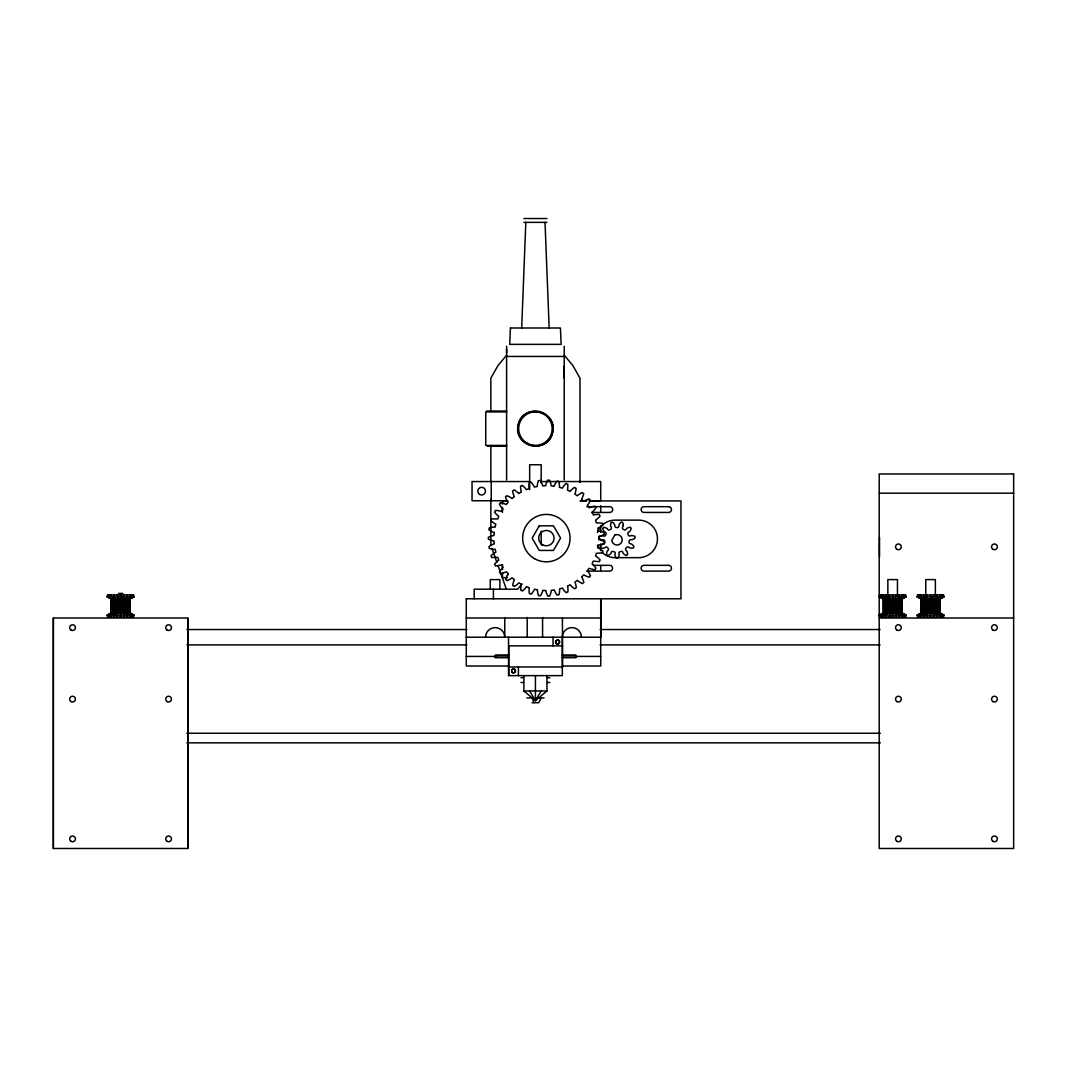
<?xml version="1.0" encoding="UTF-8"?>
<svg xmlns="http://www.w3.org/2000/svg" width="1067" height="1067" viewBox="0 0 1067 1067"><rect width="100%" height="100%" fill="white"/><g stroke="black" fill="none" stroke-linecap="round" stroke-linejoin="round"><path stroke-width="1.5" d="M53.35 848.478L53.35 618.006L187.792 618.006L187.792 848.478L53.35 848.478L53.35 618.006M114.889 613.205L114.903 598.8M116.09 613.205L116.103 598.8M117.197 613.205L117.21 598.8M117.637 613.205L117.65 598.8M121.318 613.205L121.331 598.8M123.919 617.046L123.132 598.8L123.919 594.959M123.492 613.205L123.505 598.8M187.792 848.478L187.792 618.006M506.612 353.004L506.612 349.042M564.23 378.185L564.23 366.128M888.171 613.205L888.184 598.8M889.278 613.205L889.291 598.8M889.718 613.205L889.731 598.8M893.399 613.205L893.412 598.8M896 617.046L895.213 598.8L896 594.959M895.573 613.205L895.586 598.8M924.889 613.205L924.902 598.8M926.103 613.205L926.103 598.8M927.196 613.205L927.21 598.8M927.636 613.205L927.663 598.8M931.318 613.205L931.331 598.8M933.918 617.046L933.132 598.8L933.918 594.959M933.492 613.205L933.505 598.8M128 613.205L128.027 598.8M938 613.205L938.04 598.8M521.683 327.996L525.818 222.363M117.223 594.959L117.997 598.8M889.304 594.959L890.158 613.205L889.304 617.046M927.223 594.959L928.157 613.205M508.239 573.939L506.572 571.792L500.623 573.793L499.476 572.259A22.9 22.9 0 0 1 500.81 570.018L501.503 569.058A10.63 10.63 0 0 1 502.93 567.484L501.677 564.976L495.501 565.99L494.608 564.296A22.9 22.9 0 0 1 496.275 562.296L497.115 561.455A10.63 10.63 0 0 1 498.782 560.135L497.836 557.401L491.687 557.467L491.073 555.654A22.9 22.9 0 0 1 493.047 553.946L494.008 553.253A10.63 10.63 0 0 1 495.862 552.213L495.128 549.252A10.63 10.63 0 0 1 493.007 549.198L491.834 549.038A22.9 22.9 0 0 1 489.286 548.451L488.979 546.557A22.9 22.9 0 0 1 491.193 545.197L492.26 544.663A10.63 10.63 0 0 1 494.261 543.93L494.008 540.889A10.63 10.63 0 0 1 491.914 540.502L490.78 540.142A22.9 22.9 0 0 1 488.379 539.155L488.366 537.248A22.9 22.9 0 0 1 490.78 536.248L491.914 535.901A10.63 10.63 0 0 1 493.994 535.501L494.341 532.54A10.63 10.63 0 0 1 492.247 531.726L491.18 531.206A22.9 22.9 0 0 1 488.953 529.846L489.26 527.952A22.9 22.9 0 0 1 491.794 527.365L492.967 527.191A10.63 10.63 0 0 1 495.101 527.138L495.822 524.164A10.63 10.63 0 0 1 493.968 523.137L493.007 522.443A22.9 22.9 0 0 1 491.033 520.736L491.634 518.922L497.902 518.922L498.716 516.241A10.63 10.63 0 0 1 497.049 514.921L496.208 514.081A22.9 22.9 0 0 1 494.528 512.093L495.421 510.399A22.9 22.9 0 0 1 498.009 510.64L499.183 510.853A10.63 10.63 0 0 1 501.21 511.466L502.837 508.879A10.63 10.63 0 0 1 501.41 507.305L500.716 506.358A22.9 22.9 0 0 1 499.383 504.117L500.53 502.584A22.9 22.9 0 0 1 503.05 503.237L504.171 503.637A10.63 10.63 0 0 1 506.078 504.571L508.132 502.41A10.63 10.63 0 0 1 506.932 500.503L506.398 499.436A22.9 22.9 0 0 1 505.438 497.022L506.825 495.688A22.9 22.9 0 0 1 509.212 496.742L510.253 497.315A10.63 10.63 0 0 1 511.973 498.542L514.361 496.742A10.63 10.63 0 0 1 513.48 494.661L513.12 493.528A22.887 22.887 0 0 1 512.573 490.98L514.147 489.9A22.887 22.887 0 0 1 516.321 491.313L517.255 492.047A10.63 10.63 0 0 1 518.775 493.541L521.416 492.007A10.63 10.63 0 0 1 520.883 489.953L520.709 488.779A22.887 22.887 0 0 1 520.563 486.179L522.297 485.352A22.887 22.887 0 0 1 524.23 487.099L525.031 487.979A10.63 10.63 0 0 1 526.284 489.686L529.139 488.606A10.63 10.63 0 0 1 528.939 486.485L528.952 485.298A22.9 22.9 0 0 1 529.232 482.711L531.073 482.177A22.9 22.9 0 0 1 532.7 484.205L533.353 485.205A10.63 10.63 0 0 1 534.314 487.099L537.301 486.472A10.63 10.63 0 0 1 537.448 484.365L537.648 483.191A22.9 22.9 0 0 1 538.342 480.683L540.249 480.443A22.9 22.9 0 0 1 541.516 482.711L542.009 483.804A10.63 10.63 0 0 1 542.65 485.818L545.704 485.698A10.63 10.63 0 0 1 546.184 483.618L546.584 482.511A22.9 22.9 0 0 1 547.664 480.137L549.572 480.217A22.9 22.9 0 0 1 550.465 482.657L550.772 483.804A10.63 10.63 0 0 1 551.092 485.898L554.12 486.272A10.63 10.63 0 0 1 554.933 484.298L555.494 483.258A22.9 22.9 0 0 1 556.947 481.097L558.828 481.47A22.9 22.9 0 0 1 559.321 484.031L559.428 485.218A10.63 10.63 0 0 1 559.401 487.339L562.349 488.179A10.63 10.63 0 0 1 563.456 486.365L564.176 485.432A22.887 22.887 0 0 1 565.963 483.538L567.751 484.205A22.9 22.9 0 0 1 567.817 486.805L567.751 487.992A10.63 10.63 0 0 1 567.391 490.086L570.151 491.394A10.63 10.63 0 0 1 571.525 489.78L572.405 488.979A22.9 22.9 0 0 1 574.459 487.379L576.113 488.339A22.9 22.9 0 0 1 575.78 490.913L575.513 492.074A10.63 10.63 0 0 1 574.82 494.074L577.34 495.808A10.63 10.63 0 0 1 578.954 494.448L579.941 493.781A22.9 22.9 0 0 1 582.235 492.541L583.716 493.754A22.887 22.887 0 0 1 582.969 496.248L582.529 497.342A10.63 10.63 0 0 1 581.515 499.209L583.716 501.33A10.63 10.63 0 0 1 585.543 500.236L586.623 499.743A22.9 22.9 0 0 1 589.077 498.889L590.358 500.316A22.9 22.9 0 0 1 589.211 502.664L588.597 503.677A10.63 10.63 0 0 1 587.303 505.358L589.144 507.799A10.63 10.63 0 0 1 591.118 507.012L592.252 506.705A22.9 22.9 0 0 1 594.826 506.251L595.853 507.865A22.9 22.9 0 0 1 594.346 509.999L593.572 510.893A10.63 10.63 0 0 1 592.025 512.347L593.452 515.054A10.63 10.63 0 0 1 595.519 514.601L596.706 514.467A22.9 22.9 0 0 1 599.307 514.441L600.054 516.201A22.9 22.9 0 0 1 598.24 518.055L597.333 518.815A10.63 10.63 0 0 1 595.573 520.002L596.173 522.75L602.415 523.23L602.882 525.097A22.9 22.9 0 0 1 600.788 526.631L599.761 527.245A10.63 10.63 0 0 1 597.84 528.138L598.334 531.153A10.63 10.63 0 0 1 600.441 531.379L601.601 531.633A22.9 22.9 0 0 1 604.082 532.42L604.242 534.327A22.9 22.9 0 0 1 601.921 535.514L600.814 535.954A10.63 10.63 0 0 1 598.774 536.514L598.774 539.582A10.63 10.63 0 0 1 600.828 540.142L601.921 540.569A22.9 22.9 0 0 1 604.255 541.756L604.095 543.663A22.9 22.9 0 0 1 601.615 544.463L600.468 544.717A10.63 10.63 0 0 1 598.347 544.944L597.867 547.958A10.63 10.63 0 0 1 599.801 548.851L600.814 549.452A22.9 22.9 0 0 1 602.922 550.985L602.468 552.853L596.213 553.36L595.613 556.094A10.63 10.63 0 0 1 597.387 557.281L598.294 558.041A22.9 22.9 0 0 1 600.121 559.895L599.374 561.655L593.252 561.109L592.092 563.763A10.63 10.63 0 0 1 593.652 565.217L594.426 566.11A22.9 22.9 0 0 1 595.933 568.244L594.906 569.858L588.824 568.364L587.397 570.765A10.63 10.63 0 0 1 588.691 572.445L589.304 573.459A22.9 22.9 0 0 1 590.464 575.793L589.197 577.234L585.65 575.887A10.63 10.63 0 0 1 583.822 574.806L581.622 576.927A10.63 10.63 0 0 1 582.635 578.794L583.089 579.888A22.9 22.9 0 0 1 583.849 582.382L582.369 583.596A22.9 22.9 0 0 1 580.075 582.355L579.088 581.702A10.63 10.63 0 0 1 577.447 580.341L574.94 582.075A10.63 10.63 0 0 1 575.647 584.089L575.913 585.236A22.9 22.9 0 0 1 576.26 587.824L574.606 588.784A22.9 22.9 0 0 1 572.539 587.197L571.672 586.383A10.63 10.63 0 0 1 570.271 584.783L567.537 585.97A10.63 10.63 0 0 1 567.897 588.184L567.964 589.371A22.887 22.887 0 0 1 567.897 591.972L566.11 592.652A22.9 22.9 0 0 1 564.323 590.758L563.603 589.824A10.63 10.63 0 0 1 562.482 588.01L559.548 588.864A10.63 10.63 0 0 1 559.575 590.998L559.468 592.172A22.9 22.9 0 0 1 558.975 594.732L557.107 595.119A22.9 22.9 0 0 1 555.654 592.959L555.08 591.918A10.63 10.63 0 0 1 554.266 589.958L551.239 590.331A10.63 10.63 0 0 1 550.932 592.425L550.625 593.572A22.9 22.9 0 0 1 549.732 596.026L547.824 596.106A22.9 22.9 0 0 1 546.731 593.732L546.331 592.625A10.63 10.63 0 0 1 545.851 590.544L542.876 590.318A10.63 10.63 0 0 1 542.156 592.452L541.676 593.545A22.9 22.9 0 0 1 540.409 595.813L538.502 595.586A22.9 22.9 0 0 1 537.808 593.079L537.595 591.905A10.63 10.63 0 0 1 537.448 589.784L534.46 589.184A10.63 10.63 0 0 1 533.5 591.078L532.846 592.065A22.9 22.9 0 0 1 531.233 594.106L529.392 593.585A22.9 22.9 0 0 1 529.099 590.998L529.085 589.811A10.63 10.63 0 0 1 529.272 587.69L526.418 586.61A10.63 10.63 0 0 1 525.164 588.33L524.364 589.197A22.9 22.9 0 0 1 522.443 590.958L520.709 590.144A22.9 22.9 0 0 1 520.843 587.544L521.016 586.37A10.63 10.63 0 0 1 521.55 584.303L518.895 582.782A10.63 10.63 0 0 1 517.388 584.276L516.455 585.009A22.887 22.887 0 0 1 514.281 586.437L512.707 585.356A22.9 22.9 0 0 1 513.254 582.809L513.6 581.675A10.63 10.63 0 0 1 514.454 579.728L512.093 577.794A10.63 10.63 0 0 1 510.359 579.034L509.319 579.608A22.887 22.887 0 0 1 506.945 580.661L505.558 579.341A22.9 22.9 0 0 1 506.505 576.914L507.038 575.86A10.63 10.63 0 0 1 508.199 574.073L507.385 575.233M114.089 594.959L113.849 596.88L115.596 598.8M127.053 617.046L127.293 615.125L125.546 613.205M886.17 594.959L885.93 596.88L887.677 598.8M899.134 617.046L899.374 615.125L897.627 613.205M924.102 594.959L923.849 596.88L925.609 598.8L925.703 613.205L923.849 615.125L924.102 617.046M937.053 617.046L937.293 615.125L935.546 613.205L935.439 598.8L937.293 596.88L937.053 594.959M111.408 594.959L111.061 596.88L113.542 598.8M129.734 617.046L130.081 615.125L127.6 613.205M883.489 594.959L883.143 596.88L885.623 598.8M901.815 617.046L902.162 615.125L899.681 613.205M921.408 594.959L921.061 596.88L923.542 598.8M939.734 617.046L940.08 615.125L937.6 613.205M131.788 617.046L132.215 615.125L129.174 613.205M903.869 617.046L904.296 615.125L901.255 613.205M941.788 617.046L942.214 615.125L939.173 613.205M133.082 617.046L133.562 615.125L130.174 613.205M905.163 617.046L905.643 615.125L902.255 613.205M943.081 617.046L943.561 615.125L940.174 613.205M107.127 596.88L107.62 594.959L133.522 594.959L134.015 596.88L130.507 598.8L110.635 598.8L107.127 596.88L134.015 596.88M134.015 615.125L133.522 617.046L107.62 617.046L107.127 615.125L110.635 613.205L130.507 613.205L134.015 615.125L107.127 615.125M879.208 596.88L879.701 594.959L905.603 594.959L906.096 596.88L902.589 598.8L882.716 598.8L879.208 596.88L906.096 596.88M906.096 615.125L905.603 617.046L879.701 617.046L879.208 615.125L882.716 613.205L902.589 613.205L906.096 615.125L879.208 615.125M917.127 596.88L917.62 594.959L943.521 594.959L944.015 596.88L940.507 598.8L920.634 598.8L917.127 596.88L944.015 596.88M944.015 615.125L943.521 617.046L917.62 617.046L917.127 615.125L920.634 613.205L940.507 613.205L944.015 615.125L917.127 615.125M541.182 697.898L538.782 702.7L532.06 702.7M523.884 675.624L523.884 690.989L535.421 700.592L541.196 690.989M506.612 355.204L497.956 365.554L490.86 378.185L490.86 411.048M521.95 584.076L517.682 589.197L474.188 589.197L474.188 598.8M125.546 598.8L127.293 596.88L127.053 594.959M115.596 613.205L113.849 615.125L114.089 617.046M897.627 598.8L899.374 596.88L899.134 594.959M887.677 613.205L885.93 615.125L886.17 617.046M529.645 690.989L535.421 700.592L546.958 690.989L546.958 675.624M127.6 598.8L130.081 596.88L129.734 594.959M113.542 613.205L111.061 615.125L111.408 617.046M899.681 598.8L902.162 596.88L901.815 594.959M885.623 613.205L883.143 615.125L883.489 617.046M937.6 598.8L940.08 596.88L939.734 594.959M923.542 613.205L921.061 615.125L921.408 617.046M129.761 596.24L131.788 594.959L132.215 596.88L129.174 598.8M111.968 613.205L108.927 615.125L109.354 617.046M901.842 596.24L903.869 594.959L904.296 596.88L901.255 598.8M884.05 613.205L881.009 615.125L881.435 617.046M939.76 596.24L941.788 594.959L942.214 596.88L939.173 598.8M921.968 613.205L918.927 615.125L919.354 617.046M130.828 596.24L133.082 594.959L133.562 596.88L130.174 598.8M110.968 613.205L107.58 615.125L108.06 617.046M902.909 596.24L905.163 594.959L905.643 596.88L902.255 598.8M883.049 613.205L879.661 615.125L880.142 617.046M940.827 596.24L943.081 594.959L943.561 596.88L940.174 598.8M920.968 613.205L917.58 615.125L918.06 617.046M131.188 596.24L133.522 594.959M903.269 596.24L905.603 594.959M941.187 596.24L943.521 594.959M523.897 218.522L546.944 218.522M523.897 222.363L546.944 222.363M506.612 356.458L564.23 356.458M486.605 411.048L506.612 411.048M506.612 411.929L485.738 411.929L485.738 445.406L506.612 445.406M487.419 446.259L506.612 446.259M529.605 481.55L472.041 481.55L472.041 500.756L507.839 500.756M541.009 481.55L600.721 481.55L600.721 500.756L589.104 500.756M879.208 493.167L1013.65 493.167M580.821 500.756L586.317 500.756M507.305 500.916L502.504 500.916L502.504 504.184M580.155 500.916L586.77 500.916M589.464 500.916L680.959 500.916L680.959 598.8L466.212 598.8M586.837 506.678L609.79 506.678A2.881 2.881 0 0 1 612.671 509.559A2.881 2.881 0 0 1 609.79 512.44L591.758 512.44M541.556 545.024L542.583 545.024M593.292 565.337L609.684 565.337A2.881 2.881 0 0 1 612.565 568.218A2.881 2.881 0 0 1 609.684 571.098L586.743 571.098M507.305 577.674L502.504 577.674L502.504 572.779M118.57 593.425L122.798 593.425M466.279 618.006L600.788 618.006M879.208 618.006L1013.65 618.006M186.912 629.53L466.853 629.53M600.147 629.53L880.088 629.53M466.212 637.212L600.788 637.212L600.788 598.8M186.912 644.895L466.853 644.895M600.147 644.895L880.088 644.895M562.576 645.855L508.799 645.855L508.799 675.624M508.532 655.271L495.088 655.271L495.088 657.565L508.532 657.565M562.576 655.271L576.02 655.271L576.02 657.565L562.576 657.565M508.799 655.458L495.355 655.458L495.355 657.379L508.799 657.379M562.309 655.458L575.753 655.458L575.753 657.379L562.309 657.379M466.279 656.418L496.155 656.418M575.82 656.418L600.721 656.418M509.439 666.021L466.279 666.021L466.279 598.8M562.549 666.021L600.721 666.021L600.721 598.8M508.799 666.982L562.576 666.982L562.429 618.006M521.016 677.705L523.617 677.692M547.224 677.692L549.825 677.705M521.016 682.493L523.617 682.493M547.224 682.493L549.825 682.493M523.884 690.989L546.958 690.989M526.778 697.898L533.18 697.898M536.914 697.898L544.063 697.898M186.858 733.242L880.342 733.242M186.858 742.845L880.342 742.845M917.62 594.959L919.954 596.24M879.701 594.959L882.036 596.24M107.62 594.959L109.954 596.24M920.314 596.24L918.06 594.959L917.58 596.88L920.968 598.8M882.396 596.24L880.142 594.959L879.661 596.88L883.049 598.8M110.314 596.24L108.06 594.959L107.58 596.88L110.968 598.8M921.381 596.24L919.354 594.959L918.927 596.88L921.968 598.8M883.463 596.24L881.435 594.959L881.009 596.88L884.05 598.8M111.381 596.24L109.354 594.959L108.927 596.88L111.968 598.8M564.23 355.204L572.886 365.554L579.981 378.185L579.981 482.431M491.954 548.425L496.902 562.402M497.996 565.51L506.225 588.811M532.54 697.898L533.74 702.7M927.223 617.046L927.89 598.8M117.223 617.046L118.157 598.8M545.024 222.363L549.158 327.996M931.811 598.8L931.838 613.205M893.879 598.8L893.919 613.205M121.798 598.8L121.838 613.205M939.84 598.8L939.614 613.205L939.667 598.8M939.387 598.8L939.4 613.205M937.76 598.8L937.773 613.205M936.212 613.205L936.212 598.8L936.052 613.205M934.519 598.8L934.532 613.205M933.932 598.8L933.945 613.205M929.81 598.8L929.824 613.205M929.504 598.8L929.504 613.205M923.368 598.8L923.382 613.205M922.995 598.8L923.115 613.205M922.048 598.8L922.061 613.205M901.922 598.8L901.935 613.205M901.748 598.8L901.695 613.205M901.468 598.8L901.482 613.205M899.841 598.8L899.854 613.205M896.6 598.8L896.613 613.205M896.013 598.8L896.027 613.205M891.892 598.8L891.905 613.205M891.585 598.8L891.585 613.205M885.45 598.8L885.463 613.205M884.97 613.205L885.063 598.8L885.077 608.403M129.387 598.8L129.4 613.205M127.76 598.8L127.773 613.205M126.199 598.8L126.213 613.205L126.386 598.8M124.519 598.8L124.532 613.205M123.932 598.8L123.945 613.205M119.811 598.8L119.824 613.205M119.504 598.8L119.504 613.205M113.369 598.8L113.382 613.205M938.72 613.205L938.667 598.8L938.44 613.205M937.119 598.8L937.119 613.205M936.813 598.8L936.813 613.205M936.546 598.8L936.546 613.205M936.252 598.8L936.386 613.205M935.372 595.599L935.372 579.594L925.769 579.594L925.769 595.599M935.266 598.8L935.266 613.205M935.039 598.8L935.039 613.205M934.239 598.8L934.239 613.205M933.718 598.8L933.718 613.205M933.252 598.8L933.252 613.205M932.985 598.8L933.078 613.205M932.838 598.8L932.838 613.205M931.638 598.8L931.638 613.205M931.104 598.8L931.104 613.205M930.824 598.8L930.824 613.205M930.571 594.959L930.571 617.046M930.317 598.8L930.317 613.205M930.037 598.8L930.037 613.205M929.304 598.8L929.304 613.205M928.317 598.8L928.317 613.205M927.423 598.8L927.423 613.205M926.903 598.8L926.903 613.205M926.609 598.8L926.609 613.205M925.889 598.8L925.889 613.205M925.089 598.8L925.076 613.205M924.756 598.8L924.756 613.205M924.596 598.8L924.596 613.205M924.329 598.8L924.329 613.205M924.009 598.8L924.009 613.205M922.702 613.205L922.408 598.8M921.755 598.8L921.755 613.205M921.528 598.8L921.461 613.205M901.175 598.8L901.162 613.205M900.721 598.8L900.655 613.205M900.521 598.8L900.521 613.205M899.201 598.8L899.201 613.205M898.894 598.8L898.894 613.205M898.627 598.8L898.467 613.205M898.134 598.8L898.134 613.205M897.454 595.599L897.454 579.594L887.851 579.594L887.851 595.599M897.334 598.8L897.52 613.205M897.12 598.8L897.12 613.205M896.32 598.8L896.32 613.205M895.8 598.8L895.8 613.205M895.333 598.8L895.333 613.205M895.146 598.8L895.146 613.205L894.92 598.8M893.719 598.8L893.719 613.205M893.186 598.8L893.186 613.205M892.906 598.8L892.906 613.205M892.652 594.959L892.652 617.046M892.399 598.8L892.399 613.205M892.119 598.8L892.119 613.205M891.385 598.8L891.385 613.205M890.385 598.8L890.238 613.205M889.971 598.8L889.971 613.205M889.505 598.8L889.505 613.205M888.984 598.8L888.984 613.205M888.691 598.8L888.691 613.205M887.784 598.8L887.971 613.205M887.17 598.8L887.157 613.205M886.677 598.8L886.837 613.205M886.41 598.8L886.41 613.205M886.09 598.8L886.09 613.205M885.197 598.8L885.197 613.205M884.783 598.8L884.65 613.205M884.556 598.8L884.49 613.205M883.836 598.8L883.836 613.205M883.609 598.8L883.543 613.205M879.528 537.248L879.528 556.454M600.721 505.745L600.721 512.387M600.721 525.684L600.721 532.326M600.721 543.957L600.721 550.612M600.721 565.563L600.721 570.552M564.23 346.282L564.23 480.017M553.039 637.212L553.039 645.855M542.583 617.513L542.583 637.279M541.182 483.018L541.182 464.745L529.659 464.745L529.659 489.66M541.182 531.179L541.182 544.463M535.421 675.624L535.421 700.592M527.218 617.513L527.218 637.279M518.402 666.982L518.402 675.624M508.532 637.212L508.532 675.624L562.309 675.624L562.309 637.212A9.536 9.536 0 0 1 571.912 627.609A9.536 9.536 0 0 1 581.448 637.212M506.612 346.282L506.612 480.017M504.758 618.006L504.758 637.212A9.603 9.603 0 0 0 495.155 627.609A9.603 9.603 0 0 0 485.552 637.212M502.504 507.452L502.504 512.347M502.504 564.603L502.504 569.511M499.889 589.197L499.889 579.594L490.287 579.594L490.287 589.197M493.394 589.197L493.394 598.8M491.247 481.55L491.247 500.756M490.86 446.259L490.86 480.924M490.86 499.089L490.86 545.317M128.667 598.8L128.72 613.205M128.573 598.8L128.573 613.205M127.12 598.8L127.12 613.205M126.813 598.8L126.813 613.205M126.546 598.8L126.546 613.205M126.053 598.8L126.053 613.205M125.439 598.8L125.439 613.205M125.252 598.8L125.252 613.205M125.039 598.8L125.039 613.205M124.239 598.8L124.239 613.205M123.719 598.8L123.719 613.205M123.252 598.8L123.252 613.205M122.985 598.8L123.065 613.205M122.838 598.8L122.838 613.205M121.638 598.8L121.638 613.205M121.105 598.8L121.105 613.205M120.824 598.8L120.824 613.205M120.571 594.959L120.571 617.046M120.318 598.8L120.318 613.205M120.037 598.8L120.037 613.205M119.304 598.8L119.304 613.205M118.304 598.8L118.304 613.205M117.89 598.8L117.89 613.205M117.423 598.8L117.423 613.205M116.903 598.8L116.903 613.205M116.61 598.8L116.61 613.205M115.89 598.8L115.89 613.205M115.703 598.8L115.703 613.205M115.076 598.8L115.089 613.205M114.756 598.8L114.756 613.205M114.596 598.8L114.596 613.205M114.329 598.8L114.329 613.205M114.009 598.8L114.009 613.205M113.115 598.8L113.115 613.205M112.408 598.8L112.502 613.205M111.755 598.8L111.755 613.205M111.528 598.8L111.528 613.205M511.667 669.863A1.921 1.921 0 0 1 514.574 669.356A1.921 1.921 0 0 1 514.574 672.29A1.921 1.921 0 0 1 511.667 671.783M601.815 552.159A18.766 18.766 0 0 0 615.085 557.654L638.706 557.654A18.766 18.766 0 0 0 657.472 538.888A18.766 18.766 0 0 0 638.706 520.122L615.085 520.122A18.766 18.766 0 0 0 597.44 532.473M598.827 548.278A18.766 18.766 0 0 1 597.44 545.304M886.97 598.8L886.97 613.205L886.984 598.8M900.241 598.8L900.228 613.205L900.241 598.8M900.108 598.8L900.081 613.205L900.108 598.8M510.426 327.996L509.706 344.361L561.135 344.361L560.415 327.996L510.426 327.996M623.208 525.404L623.181 525.791A1.841 1.841 0 0 1 623.021 526.471A1.787 1.787 0 0 0 622.861 529.005L624.288 529.912A1.787 1.787 0 0 0 626.502 528.685A1.841 1.841 0 0 1 627.049 528.258L627.396 528.058A8.363 8.363 0 0 1 630.25 527.245L631.197 528.325A8.363 8.363 0 0 1 630.01 531.059L629.77 531.366A1.841 1.841 0 0 1 629.277 531.859A1.787 1.787 0 0 0 627.769 533.887L628.49 535.421A1.787 1.787 0 0 0 631.01 535.594A1.841 1.841 0 0 1 631.704 535.541L632.091 535.554A8.363 8.363 0 0 1 634.945 536.408L635.158 537.835A8.363 8.363 0 0 1 632.678 539.489L632.318 539.622A1.841 1.841 0 0 1 631.637 539.769A1.787 1.787 0 0 0 629.263 540.662L629.037 542.343A1.787 1.787 0 0 0 631.064 543.85A1.841 1.841 0 0 1 631.677 544.17L631.997 544.397A8.363 8.363 0 0 1 633.931 546.664L633.345 547.971A8.363 8.363 0 0 1 630.37 548.025L629.983 547.945A1.841 1.841 0 0 1 629.33 547.691A1.787 1.787 0 0 0 626.862 547.171L625.755 548.451A1.787 1.787 0 0 0 626.649 550.825A1.841 1.841 0 0 1 626.996 551.426L627.143 551.799A8.363 8.363 0 0 1 627.543 554.733L626.329 555.52A8.363 8.363 0 0 1 623.808 553.96L623.528 553.68A1.841 1.841 0 0 1 623.115 553.119A1.787 1.787 0 0 0 621.314 551.346L619.7 551.826A1.787 1.787 0 0 0 619.167 554.307A1.841 1.841 0 0 1 619.127 555L619.047 555.387A8.363 8.363 0 0 1 617.806 558.068L616.353 558.081A8.363 8.363 0 0 1 615.072 555.4L614.992 555.013A1.841 1.841 0 0 1 614.952 554.32A1.787 1.787 0 0 0 614.405 551.852L612.778 551.386A1.787 1.787 0 0 0 610.991 553.186A1.841 1.841 0 0 1 610.577 553.746L610.311 554.026A8.363 8.363 0 0 1 607.803 555.614L606.59 554.84A8.363 8.363 0 0 1 606.95 551.892L607.096 551.532A1.841 1.841 0 0 1 607.43 550.919A1.787 1.787 0 0 0 608.31 548.545L607.19 547.264A1.787 1.787 0 0 0 604.722 547.824A1.841 1.841 0 0 1 604.069 548.078L603.682 548.158A8.363 8.363 0 0 1 600.721 548.145L600.107 546.837A8.363 8.363 0 0 1 602.015 544.557L602.335 544.317A1.841 1.841 0 0 1 602.948 543.997A1.787 1.787 0 0 0 604.962 542.463L604.709 540.796A1.787 1.787 0 0 0 602.335 539.915A1.841 1.841 0 0 1 601.655 539.782L601.281 539.649A8.363 8.363 0 0 1 598.8 538.021L599 536.594A8.363 8.363 0 0 1 601.828 535.714L602.228 535.687A1.841 1.841 0 0 1 602.922 535.741A1.787 1.787 0 0 0 605.442 535.541L606.136 534.007A1.787 1.787 0 0 0 604.616 531.98A1.841 1.841 0 0 1 604.109 531.499L603.869 531.193A8.363 8.363 0 0 1 602.655 528.472L603.589 527.378A8.363 8.363 0 0 1 606.456 528.165L606.803 528.365A1.841 1.841 0 0 1 607.35 528.779A1.787 1.787 0 0 0 609.577 529.979L611.004 529.059A1.787 1.787 0 0 0 610.804 526.538A1.841 1.841 0 0 1 610.657 525.858L610.617 525.471A8.363 8.363 0 0 1 611.058 522.537L612.445 522.123A8.363 8.363 0 0 1 614.419 524.324L614.605 524.671A1.841 1.841 0 0 1 614.845 525.324A1.787 1.787 0 0 0 616.072 527.538L617.766 527.538A1.787 1.787 0 0 0 618.967 525.311A1.841 1.841 0 0 1 619.207 524.644L619.394 524.297A8.363 8.363 0 0 1 621.341 522.07L622.728 522.47A8.363 8.363 0 0 1 623.208 525.404M518.415 424.092C511.747 445.713 547.398 455.276 552.426 433.215C559.095 411.595 523.444 402.032 518.415 424.092M614.685 535.141L611.804 540.395A5.215 5.215 0 0 0 618.153 544.904A5.215 5.215 0 0 0 621.901 538.061A5.215 5.215 0 0 0 614.685 535.141M539.262 525.818L532.153 538.115L539.262 550.425L553.466 550.425L560.575 538.115L553.466 525.818L539.262 525.818M1013.65 473.961L879.208 473.961L879.208 848.478L1013.65 848.478L1013.65 473.961M668.582 506.678L644.001 506.678A2.881 2.881 0 0 0 641.12 509.559A2.881 2.881 0 0 0 644.001 512.44L668.582 512.44A2.881 2.881 0 0 0 671.463 509.559A2.881 2.881 0 0 0 668.582 506.678M668.582 565.337L644.001 565.337A2.881 2.881 0 0 0 641.12 568.218A2.881 2.881 0 0 0 644.001 571.098L668.582 571.098A2.881 2.881 0 0 0 671.463 568.218A2.881 2.881 0 0 0 668.582 565.337M558.735 640.347L558.281 640.16A1.921 1.921 0 0 0 555.88 642.347A1.921 1.921 0 0 0 558.881 643.588A1.921 1.921 0 0 0 558.735 640.347M513.107 672.677L512.64 672.49A1.921 1.921 0 0 1 512.507 669.249A1.921 1.921 0 0 1 515.494 670.489A1.921 1.921 0 0 1 513.107 672.677M921.301 613.205L921.288 598.8L921.288 613.205M898.294 613.205L898.281 598.8L898.334 613.205M883.383 613.205L883.369 598.8L883.503 613.205M129.854 613.205L129.841 598.8L129.854 613.205M129.681 613.205L129.667 598.8L129.667 613.205M111.301 613.205L111.288 598.8L111.421 613.205M556.547 643.681A1.921 1.921 0 0 0 559.428 642.014A1.921 1.921 0 0 0 556.547 640.347A1.921 1.921 0 0 0 556.547 643.681M542.529 544.77A7.682 7.682 0 0 0 554.053 538.115A7.682 7.682 0 0 0 542.529 531.473A7.682 7.682 0 0 0 542.529 544.77M534.514 558.655A23.714 23.714 0 0 0 570.071 538.115A23.714 23.714 0 0 0 534.514 517.588A23.714 23.714 0 0 0 534.514 558.655M522.977 441.098A17.605 17.605 0 0 0 552.426 433.215A17.605 17.605 0 0 0 530.859 411.649A17.605 17.605 0 0 0 522.977 441.098M527.045 443.152A16.739 16.739 0 0 0 552.159 428.654A16.739 16.739 0 0 0 527.045 414.156A16.739 16.739 0 0 0 527.045 443.152M479.723 494.474A3.841 3.841 0 0 0 485.485 491.153A3.841 3.841 0 0 0 479.723 487.819A3.841 3.841 0 0 0 479.723 494.474M993.004 841.37A2.881 2.881 0 0 0 997.325 838.875A2.881 2.881 0 0 0 993.004 836.381A2.881 2.881 0 0 0 993.004 841.37M896.974 841.37A2.881 2.881 0 0 0 901.295 838.875A2.881 2.881 0 0 0 896.974 836.381A2.881 2.881 0 0 0 896.974 841.37M993.004 701.606A2.881 2.881 0 0 0 997.325 699.112A2.881 2.881 0 0 0 993.004 696.618A2.881 2.881 0 0 0 993.004 701.606M896.974 701.606A2.881 2.881 0 0 0 901.295 699.112A2.881 2.881 0 0 0 896.974 696.618A2.881 2.881 0 0 0 896.974 701.606M896.974 630.104A2.881 2.881 0 0 0 901.295 627.609A2.881 2.881 0 0 0 896.974 625.115A2.881 2.881 0 0 0 896.974 630.104M992.857 630.01A2.881 2.881 0 0 0 997.325 627.783A2.881 2.881 0 0 0 993.164 625.035A2.881 2.881 0 0 0 992.857 630.01M71.116 630.104A2.881 2.881 0 0 0 75.437 627.609A2.881 2.881 0 0 0 71.116 625.115A2.881 2.881 0 0 0 71.116 630.104M166.999 630.01A2.881 2.881 0 0 0 171.467 627.783A2.881 2.881 0 0 0 167.306 625.035A2.881 2.881 0 0 0 166.999 630.01M71.116 841.37A2.881 2.881 0 0 0 75.437 838.875A2.881 2.881 0 0 0 71.116 836.381A2.881 2.881 0 0 0 71.116 841.37M166.852 841.169A2.881 2.881 0 0 0 171.44 839.236A2.881 2.881 0 0 0 167.466 836.221A2.881 2.881 0 0 0 166.852 841.169M71.116 701.606A2.881 2.881 0 0 0 75.437 699.112A2.881 2.881 0 0 0 71.116 696.618A2.881 2.881 0 0 0 71.116 701.606M167.146 701.606A2.881 2.881 0 0 0 171.467 699.112A2.881 2.881 0 0 0 167.146 696.618A2.881 2.881 0 0 0 167.146 701.606M896.68 549.158A2.881 2.881 0 0 0 901.268 547.211A2.881 2.881 0 0 0 897.294 544.197A2.881 2.881 0 0 0 896.68 549.158M992.537 549.012A2.881 2.881 0 0 0 997.272 547.424A2.881 2.881 0 0 0 993.524 544.117A2.881 2.881 0 0 0 992.537 549.012"/></g></svg>
